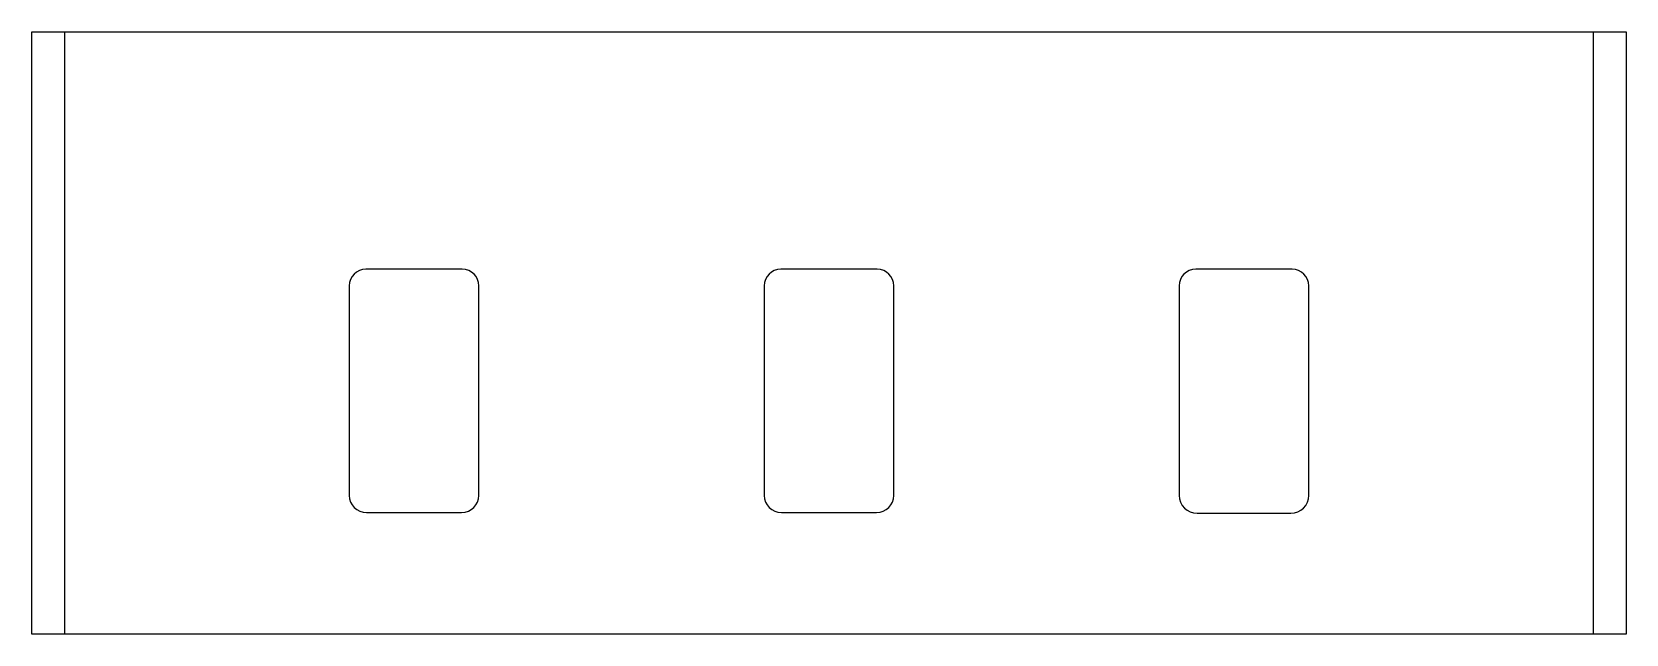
# Model space of a CAD drawing. Extents: x -16 to 721, y -279 to 0.
import ezdxf
from ezdxf.lldxf.tags import DXFTag

# ---------------------------------------------------------------- set-up
doc = ezdxf.new("R2010")
doc.units = 0
for name, color, linetype in [('INTERIOR_LOOPS', 7, 'CONTINUOUS'), ('OUTER_LOOP', 7, 'CONTINUOUS'), ('UP_CENTERLINES', 7, 'CONTINUOUS')]:
    doc.layers.add(name, color=color, linetype=linetype)
tags = doc.linetypes.add('CENTER2', pattern=[28.575, 19.05, -3.175, 3.175, -3.175]).pattern_tags.tags
tags[10:11] = [DXFTag(74, 4), DXFTag(75, 0), DXFTag(340, '0'), DXFTag(46, 0.0), DXFTag(50, 0.0), DXFTag(44, 0.0), DXFTag(45, 0.0)]
tags[8:9] = [DXFTag(74, 4), DXFTag(75, 0), DXFTag(340, '0'), DXFTag(46, 0.0), DXFTag(50, 0.0), DXFTag(44, 0.0), DXFTag(45, 0.0)]
tags[6:7] = [DXFTag(74, 4), DXFTag(75, 0), DXFTag(340, '0'), DXFTag(46, 0.0), DXFTag(50, 0.0), DXFTag(44, 0.0), DXFTag(45, 0.0)]
tags[4:5] = [DXFTag(74, 4), DXFTag(75, 0), DXFTag(340, '0'), DXFTag(46, 0.0), DXFTag(50, 0.0), DXFTag(44, 0.0), DXFTag(45, 0.0)]

msp = doc.modelspace()

# ---------------------------------------------------------------- linework, layer by layer
at = {"layer": 'INTERIOR_LOOPS', "color": 3, "linetype": 'CONTINUOUS'}
for p, q in [((182.8, -110), (138.2, -110)), ((374.8, -110), (330.2, -110)), ((566.8, -110), (522.2, -110)), ((130.5, -117.7), (130.5, -214.7)), ((190.5, -214.7), (190.5, -117.7)), ((322.5, -117.7), (322.5, -214.7)), ((382.5, -214.7), (382.5, -117.7)), ((514.5, -117.7), (514.5, -214.7)), ((574.5, -214.7), (574.5, -117.7)), ((138.5, -222.7), (182.5, -222.7)), ((330.5, -222.7), (374.5, -222.7)), ((522.8, -223), (566.2, -223))]:
    msp.add_line(p, q, dxfattribs=at)
for centre, radius, start, end in [((138.2, -117.7), 7.7, 90, 180), ((182.8, -117.7), 7.7, 0, 90), ((330.2, -117.7), 7.7, 90, 180), ((374.8, -117.7), 7.7, 0, 90), ((522.2, -117.7), 7.7, 90, 180), ((566.8, -117.7), 7.7, 0, 90), ((138.5, -214.7), 8, 180, 270), ((182.5, -214.7), 8, 270, 360), ((330.5, -214.7), 8, 180, 270), ((374.5, -214.7), 8, 270, 0), ((522.8, -214.7), 8.3, 180, 270), ((566.2, -214.7), 8.3, 270, 0)]:
    msp.add_arc(centre, radius, start, end, dxfattribs=at)
at = {"layer": 'OUTER_LOOP', "color": 3, "linetype": 'CONTINUOUS'}
for p, q in [((-16.35, 0), (721.35, 0)), ((-16.35, -279), (-16.35, 0)), ((721.35, 0), (721.35, -279)), ((721.35, -279), (-16.35, -279))]:
    msp.add_line(p, q, dxfattribs=at)
at = {"layer": 'UP_CENTERLINES', "color": 4, "linetype": 'CENTER2'}
for p, q in [((-1.17, -279), (-1.17, 0)), ((706.17, 0), (706.17, -279))]:
    msp.add_line(p, q, dxfattribs=at)

doc.saveas('drawing.dxf')
